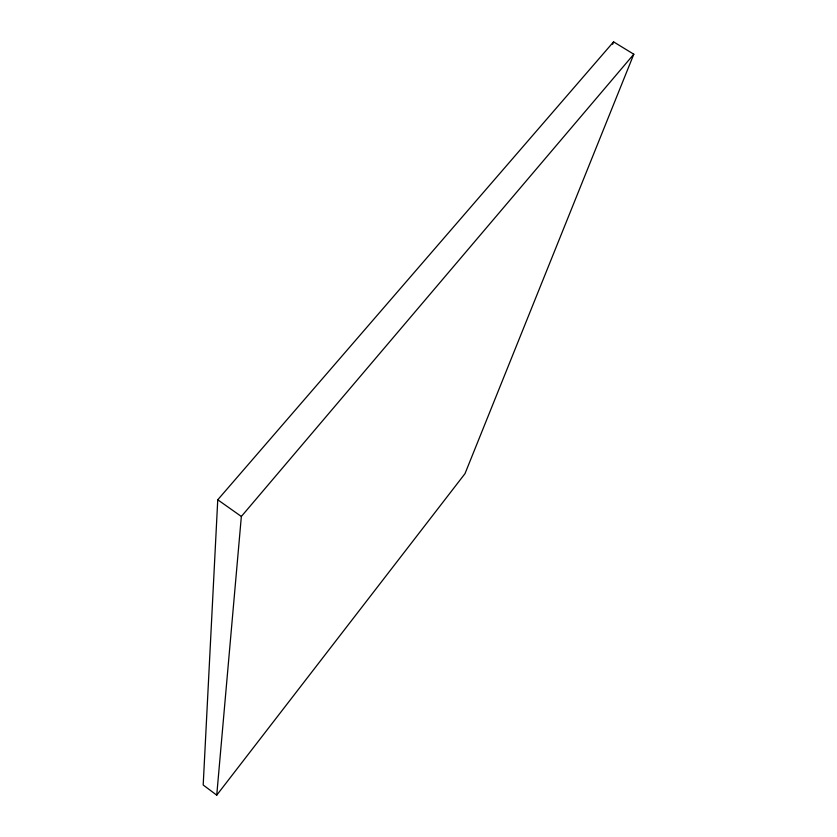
<?xml version="1.0" encoding="UTF-8"?>
<svg xmlns="http://www.w3.org/2000/svg" width="837" height="837" viewBox="0 0 837 837"><rect width="100%" height="100%" fill="white"/><g stroke="black" fill="none" stroke-linecap="round" stroke-linejoin="round"><path stroke-width="1.26" d="M217.756 499.783L203.192 785.012L216.741 795.15L464.995 473.648L633.808 54.227L613.573 41.85L217.756 499.783L241.349 516.471L216.741 795.15M612.653 44.288L613.573 41.85M241.349 516.471L633.808 54.227"/></g></svg>
